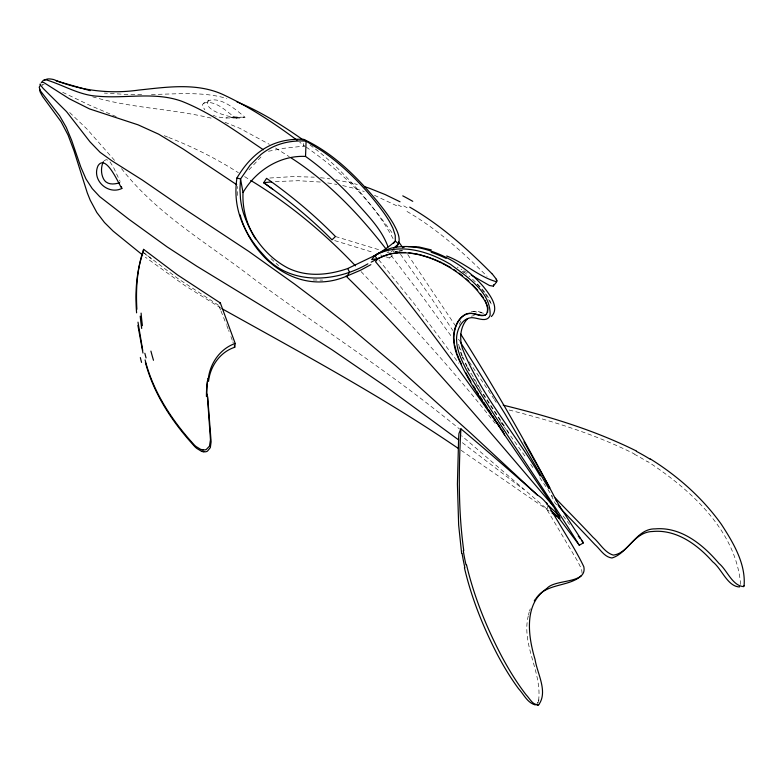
<?xml version="1.0" encoding="UTF-8"?>
<svg xmlns="http://www.w3.org/2000/svg" width="784" height="784" viewBox="0 0 784 784"><rect width="100%" height="100%" fill="white"/><g stroke="black" fill="none" stroke-linecap="round" stroke-linejoin="round"><path stroke-width="0.59" stroke-dasharray="3.92 2.94" d="M237.395 195.481L237.64 186.386M582.1 573.388L581.64 569.341L577.71 561.393L546.174 508.306L461.649 435.786M268.432 151.263L284.18 148.264L303.496 146.167L303.722 140.375M740.645 584.492C736.058 530.396 690.694 489.833 647.956 461.678M528.289 615.822C521.066 645.144 542.665 672.584 538.481 701.386M528.475 614.832L529.249 611.941M385.816 256.78L389.285 258.034L389.736 256.603M529.514 610.971L530.317 608.766M537.795 702.954L539.039 699.828M459.267 324.38L461.021 320.578M538.079 702.18L537.02 703.591M220.578 310.052L218.589 305.319L219.03 304.731M248.959 169.844L262.13 155.702M239.875 118.07L234.72 117.933L245.098 117.316C234.279 108.359 215.825 91.797 202.497 104.448A8.261 4.439 24 0 0 202.36 105.703L204.859 109.838M104.076 160.808L106.134 159.662L108.114 160.24M393.627 249.802L390.236 252.762M389.285 258.034L393.735 254.731M393.166 251.733L394.548 250.831M208.897 100.058C200.9 110.632 231.848 117.629 238.346 118.031L224.008 117.914L218.383 117.022A17.326 6.684 27.7 0 1 215.492 116.12M203.487 103.194C215.061 99.627 225.655 110.701 234.142 116.904L245.098 117.316M234.142 116.904L226.037 117.982M471.341 311.66L477.505 311.395L484.571 313.1M471.351 316.187L474.3 315.55M395.43 251.458L397.753 251.135M398.909 250.978L402.388 250.488M395.018 251.693L397.341 251.37M398.497 251.213L404.26 250.694M269.804 178.017L293.147 176.586L314.296 177.155M275.331 181.574L298.4 180.712L320.813 182.064M151.42 94.423C176.527 94.237 202.38 91.238 226.841 98.49M141.669 94.521L129.478 94.639L104.321 93.08M546.174 508.306L547.673 508.297L547.448 506.307M313.1 279.966L322.675 280.113M473.007 311.375L484.169 313.335M44.159 84.515L42.013 84.564L42.454 85.574M320.499 177.694L329.927 178.83M303.496 146.167L305.192 146.402L299.753 142.247M327.732 182.937L336.924 184.426M335.807 179.732L354.446 183.672M342.637 185.553L352.82 188.003A189.689 188.425 -56.9 0 1 364.295 191.561M509.12 410.012C551.965 420.89 594.615 433.993 634.236 453.848M211.131 118.129C172.068 108.721 131.3 108.251 92.669 96.824M335.444 236.513L379.956 250.047M334.66 240.58L373.713 252.575M224.969 122.275L239.463 128.155L269.382 144.334M387.071 252.477L387.962 252.791M380.583 254.937L382.327 255.545M164.238 135.681L167.609 137.024M374.487 195.324L397.459 206.123M168.678 137.465C192.991 146.961 216.423 158.642 238.405 172.725M116.208 116.64L89.66 105.232L60.936 91.473M457.19 267.089L458.14 267.599M460.963 269.157L461.894 269.686M463.765 270.745L465.637 271.813M466.568 272.352L467.499 272.891M406.984 211.455C436.845 228.81 462.766 252.036 487.099 276.35M220.931 308.092L184.534 285.317L145.314 257.152M275.556 148.019L289.306 156.731M218.589 305.319L178.017 278.653L143.139 252.33M244.588 176.586L249.743 179.81M461.168 450.339L550.201 511.746M306.162 147.069C341.305 171.52 374.135 202.076 394.019 240.443M309.925 144.922C343.01 169.011 368.99 201.204 392.97 234.004M462.335 442.676L523.477 489.334M144.089 253.046L151.635 259.004M463.579 271.685L469.832 276.703M462.286 271.205L464.069 272.636M69.678 112.514L86.769 128.831L115.238 161.181M270.999 258.642L278.643 265.658M472.507 279.182C480.278 286.699 488.863 294.813 491.617 305.633M556.709 504.769L555.111 503.142L550.143 493.087M361.061 271.597C407.543 320.578 453.466 370.264 495.204 423.399M477.191 284.357L484.541 292.834M506.67 430.416L526.015 457.562M121.52 168.599C157.319 214.718 208.76 243.853 254.183 279.124C314.786 323.802 378.192 364.629 437.325 411.296A1325.136 765.066 60 0 1 459.679 429.122M378.809 259.847L414.197 303.722L458.787 363.286M109.946 161.847L113.474 167.266L120.148 181.467M388.158 251.654L389.628 253.487M391.108 255.398L423.017 297.381L451.476 336.493M569.625 524.525L562.726 515.353L563.118 516.205M400.526 254.281L430.347 296.646L452.819 330.466M500.437 421.567L505.288 428.446M458.895 346.998L461.619 350.909M407.749 254.565L454.965 325.066M530.66 464.314L533.316 468.195M469.155 361.796L493.773 398.654M539.833 477.73L547.026 488.344M547.869 489.579L552.573 496.556M506.719 429.622L508.718 432.66M485.247 293.716L490.304 302.526M483.454 394.048L505.278 427.417M483.042 394.283L506.023 429.407M494.371 399.585L496.184 402.388M458.493 339.198L459.767 341.197M480.073 388.58L467.705 367.461M481.788 392.245L473.066 377.966M467.293 367.696L470.763 373.86M462.638 356.74L467.195 366.383M462.227 356.975L463.246 359.111M465.265 363.404L466.784 366.618M221.019 311.121L226.341 324.419M226.782 325.566L228.154 329.153M462.266 355.769L459.718 348.508M461.864 356.005L459.669 349.87M228.614 330.368L229.075 331.593M230.908 336.522L232.358 340.511M232.848 341.853L233.328 343.196M458.62 344.186L459.365 347.371M398.047 204.908A241.795 215.414 37.3 0 1 402.868 207.535M403.701 205.859A237.738 205.271 36.2 0 1 408.513 208.613M354.427 183.73A194.785 193.227 -60.5 0 1 357.367 184.514M214.689 115.816A17.326 6.684 27.7 0 1 213.356 115.268M634.119 454.112A211.984 190.296 46 0 1 647.809 461.933M233.289 117.355L231.878 117.316L233.289 117.355"/><path stroke-width="1.18" d="M388.021 246.901C381.338 228.154 366.138 214.042 353.457 199.244C338.796 183.603 323.037 168.864 305.535 156.428L306.093 141.13L303.761 139.405C292.216 138.709 280.427 140.522 269.961 145.54A92.414 73.284 83 0 0 257.642 153.292C249.185 160.073 242.403 168.707 236.925 177.997C235.631 186.69 235.563 195.569 236.954 204.242C240.129 223.607 250.498 241.119 263.816 255.251C289.874 285.748 335.934 282.554 367.902 263.826M453.916 337.463C454.132 328.604 457.523 318.882 465.588 314.296C472.164 311.091 478.75 316.491 485.355 315.109M466.558 564.96C474.114 596.938 486.599 627.621 501.868 656.669C508.992 669.918 516.872 682.805 526.064 694.742C529.514 698.23 532.179 704.228 537.481 705.1A3.557 3.116 -87 0 0 538.686 704.767C548.261 691.713 537.187 673.505 535.051 659.413C528.132 636.334 523.477 603.964 546.811 588.519C555.15 578.651 587.432 584.374 583.815 566.724C576.397 551.172 566.93 536.687 558.218 521.83C552.044 512.207 547.497 501.172 537.324 494.949C512.138 472.585 486.707 450.496 460.914 428.838C458.601 469.42 458.17 510.404 463.775 550.74M208.544 381.357C210.19 366.285 220.02 352.065 234.759 347.253L235.21 343.461L220.333 302.967L177.694 275.057L143.599 249.361C137.063 268.569 135.71 289.149 136.886 309.288M143.315 251.184L143.599 249.361M208.309 378.633C210.181 363.188 220.196 348.655 235.21 343.461M487.57 312.561L487.932 307.759L485.1 300.37M142.365 254.584C136.151 273.283 135.044 293.304 136.592 312.845M142.747 253.448L143.149 252.262M142.943 252.889L143.139 252.33M42.444 81.683C42.806 80.311 44.247 79.576 45.599 79.674C62.985 84.741 79.106 95.295 97.745 96.216C125.705 98.804 154.703 91.454 181.8 101.283C211.386 112.965 237.14 132.182 263.385 149.773M460.914 428.838L458.944 433.493L458.63 438.197L457.415 484.051L458.65 525.015L461.649 553.484M460.727 334.102C494.273 387.276 525.682 441.804 554.788 497.526C567.459 510.805 580.523 523.859 593.067 537.324C599.789 543.047 604.386 552.416 613.245 555.101C629.238 553.406 636.138 528.426 655.218 528.877C681.159 526.652 703.14 544.743 718.908 563.373C727.111 570.037 732.04 585.462 743.35 586.608A3.557 2.401 81 0 0 744.085 585.824C745.907 563.608 733.099 542.42 721.388 524.349C702.513 497.948 677.748 476.015 650.269 458.895M581.542 575.544C569.262 587.118 546.585 582.855 536.089 598.398M486.286 314.355C490.764 305.731 482.131 296.95 477.299 290.521C464.598 276.115 448.419 264.835 430.377 258.201C415.765 252.82 399.321 250.41 384.336 255.79C366.971 263.747 384.552 254.81 391.755 253.585M241.423 219.383C256.054 262.905 301.056 296.078 347.263 275.899L349.527 272.215L347.714 268.54C333.376 273.459 317.814 275.997 302.781 273.028A66.356 63.896 -55 0 1 288.296 268.226C266.55 257.074 250.762 235.798 243.334 212.797A90.111 85.799 -11.8 0 1 240.463 198.626L239.953 188.905L240.561 178.968L250.057 165.238L260.847 154.566A89.013 70.452 83.7 0 1 272.92 146.961C283.2 142.051 294.784 140.346 306.093 141.13L322.489 151.273A90.101 36.701 41.5 0 1 334.454 160.191C353.3 175.381 369.813 193.393 383.964 213.003A66.356 14.161 45.5 0 1 390.069 222.627L392.902 228.222L395.244 235.376L395.322 241.051L393.588 243.305M534.257 600.907L535.413 599.162M255.584 238.934C246.754 225.233 242.236 208.818 243.02 192.521C255.809 170.677 279.741 155.173 305.535 156.428M219.902 303.565L220.333 302.967M347.714 268.54L374.919 255.476L371.665 259.573L377.731 258.651L375.536 261.729C421.077 316.05 462.178 373.88 503.034 431.739L501.701 429.71M395.822 247.489C402.868 240.845 397.135 230.79 393.499 223.92C387.08 212.964 378.937 203.154 370.705 193.55C351.751 171.902 330.142 151.586 303.761 139.405M494.136 285.072L496.203 282.446M467.656 318.676C460.149 326.409 459.336 338.286 462.305 348.204C480.592 394.832 515.137 433.023 540.147 475.996M743.35 586.608L744.085 585.824M491.401 316.55C500.261 307.485 489.167 293.951 483.189 286.395C467.117 267.805 445.371 254.065 421.42 248.342C412.208 246.264 402.613 245.813 393.343 247.724C388.149 248.136 371.351 257.132 379.613 252.693C385.179 249.292 390.599 245.568 395.322 241.051L398.595 243.883L393.842 248.028M376.457 254.555C381.142 251.85 372.733 256.731 376.369 254.604M40.317 85.378L39.2 87.23L40.405 90.856L59.662 115.875L66.189 127.204L71.589 140.15L80.83 167.1L85.975 178.958L92.238 188.611L99.695 196.627L129.007 219.344L167.139 246.911L196.764 266.197L292.677 324.694L332.132 349.85L385.689 386.522L458.748 439.991M44.482 80.331C47.03 78.155 50.725 78.929 53.704 79.547C80.595 90.719 109.878 94.188 138.68 90.082C167.462 87.063 198.303 82.173 225.341 95.668C250.811 107.751 274.42 123.421 297.028 140.16M486.688 314.119C481.572 318.284 475.114 312.649 469.332 313.502C459.571 314.796 454.906 325.399 453.701 334.102C452.995 340.952 454.475 347.802 456.7 354.26C467.734 382.425 486.835 406.455 502.622 431.984L553.347 506.19L559.952 518.057L558.639 517.714L579.317 545.243L583.414 542.881L559.815 506.405M378.75 253.271L379.613 252.693M375.693 254.996L375.183 255.319L375.948 254.849M371.165 262.17L377.486 258.789M377.222 254.114L377.731 253.83M370.861 264.669L360.63 270.196L347.263 275.899M373.654 256.123C398.096 241.864 428.172 250.978 450.722 264.502C467.107 276.821 491.323 292.305 490.078 315.433C486.786 323.371 477.27 317.295 471.194 317.696C462.168 318.529 457.719 328.251 456.69 336.218C455.651 348.106 461.119 359.17 466.235 369.509C501.623 429.505 542.646 486.021 579.317 545.243M121.814 188.493C107.888 195.236 91.365 179.977 98.088 165.649C105.928 153.586 118.394 183.201 121.814 188.493L121.402 186.484M119.707 182.77C115.317 184.083 109.868 184.946 105.958 181.927A17.326 10.506 -81.6 0 1 103.439 178.713C101.058 173.989 100.95 168.237 102.655 163.268A8.261 3.832 -85.9 0 1 103.419 161.7M534.806 704.679L536.001 704.346A3.832 3.342 -87 0 1 534.806 704.679C527.289 702.719 523.624 694.085 518.626 688.793C510.531 677.846 503.504 666.145 497.154 654.111C482.983 626.681 471.419 597.751 464.393 567.655M537.481 705.1L538.686 704.767M403.397 247.313L404.289 247.127M392.911 253.418L397.547 252.771M272.646 189.14L263.689 182.711L266.589 178.35C291.187 195.677 314.404 214.992 335.444 236.513L331.995 239.845C311.111 218.687 288.012 199.812 263.728 182.701L271.45 181.908M407.994 246.597L418.823 246.95L431.288 249.9M263.728 182.643L264.688 182.594M398.713 252.615L405.563 252.507M145.089 359.895C153.282 392.235 172.186 420.881 194.52 445.185A38.71 36.27 -20.2 0 0 196.029 446.508L200.763 449.418L204.83 449.938A5.41 5.067 -20.3 0 0 206.319 449.448L209.455 446.184L210.465 439.824L207.26 394.205M145.412 362.473C153.938 394.568 172.921 422.939 195.236 447.076A39.073 36.603 -20.1 0 0 196.735 448.399L201.478 451.29L205.535 451.819A5.39 5.047 -20.2 0 0 207.025 451.339A5.615 5.253 -20.3 0 0 207.486 451.094L210.328 447.644L211.131 441.804L207.652 396.675M408.905 252.82L417.637 254.134M40.641 84.172L40.376 84.143A6.576 1.166 33.4 0 0 39.915 84.329L43.159 88.425L66.552 111.642L89.964 141.796L100.127 152.351L111.994 160.867L142.482 180.144L181.868 207.25L248.871 251.468L294.441 283.965L319.392 302.8L344.833 322.861L395.969 365.971L471.223 433.591L537.324 494.949M201.243 449.595L203.262 450.016M201.958 451.466L203.977 451.888M503.21 405.171C548.859 416.304 594.311 430.024 636.471 451.035M90.121 90.67L56.232 80.879M236.925 177.997L240.561 178.968L243.02 192.521M418.715 254.33L430.788 257.965M431.857 258.416L441.51 262.503M236.827 101.793C260.484 111.455 282.211 125.234 303.055 139.866M446.655 255.996C464.187 262.464 479.093 277.134 496.713 281.789A5.41 1.989 38 0 0 496.978 281.26L496.096 278.908L493.087 274.998A38.71 14.308 38.2 0 0 491.774 273.557M400.036 201.782L385.12 194.54L369.705 188.385A194.785 193.227 -60.5 0 0 364.452 186.631M442.548 263.071L450.859 267.599M409.699 207.123C440.373 224.763 467.019 248.518 491.793 273.557M471.213 275.066L488.883 285.18A14.396 5.184 37.2 0 0 489.706 285.562L493.205 286.14A5.615 2.068 37.9 0 0 493.371 286.023M221.95 308.69C301.879 353.29 382.602 396.743 458.297 448.428M250.772 180.447C289.433 203.938 324.4 233.044 355.485 265.845M453.573 269.431L456.288 271.264M236.719 184.72L183.27 149.097L158.662 134.172L138.072 124.832L89.464 108.888L69.286 98.745L44.149 82.761L41.856 81.889L41.278 82.692M291.256 158.005C328.378 181.878 359.033 214.238 385.973 248.91M552.044 513.069L559.384 518.361L558.639 517.714M142.629 255.055L113.17 231.153L104.478 222.519L96.834 212.523L90.219 200.194L87.289 192.903L74.019 150.842L68.041 134.995L61.083 121.736L42.532 96.412L40.092 91.826L39.592 89.298M550.75 510.737L559.952 518.057M459.012 273.097L462.58 275.958M466.147 278.83L468.832 281.309M548.722 505.749L559.139 515.715M346.038 276.086C419.861 348.37 486.394 427.623 553.347 506.19M560.717 508.836C572.281 520.605 583.629 532.581 594.929 544.596C600.24 549.231 604.288 557.061 611.941 557.992C627.416 553.416 634.227 531.846 652.621 531.493C676.523 529.2 697.574 544.762 712.656 561.746C721.643 568.596 727.317 586.275 739.332 586.951A3.832 2.587 81.1 0 0 739.596 586.746M472.399 284.621L477.711 290.286M374.664 255.633L377.32 258.887M480.553 293.833L483.228 297.518M578.239 536.001L580.18 538.579M581.473 540.303L583.414 542.881M398.615 241.825L402.849 247.695M555.062 498.056L560.501 508.091M479.769 396.165L482.434 400.232M483.757 402.27L487.08 407.347M488.412 409.385L491.068 413.452M492.401 415.481L495.723 420.567M497.056 422.596L500.378 427.682M460.404 342.187L504.945 413.805L548.82 488.569M473.477 385.983L475.369 389.04M476.623 391.079L478.514 394.136M558.012 504.778L559.756 507.63M523.996 441.804L549.79 487.746M465.755 372.665L470.959 381.916M459.463 359.934L461.492 364.217M496.301 279.241L496.88 280.496M503.406 432.307L504.631 435.022M546.654 502.907L547.222 504.328M457.101 354.025L458.963 358.856M234.279 345.891L234.759 347.253M456.749 352.888L454.691 345.244M240.071 214.845L241.08 218.256M555.905 499.31L556.405 501.143M493.518 284.729L493.626 285.494A5.39 1.989 38 0 1 493.371 286.023M142.962 353.055L137.896 325.419M142.717 350.34L137.994 322.165M454.397 343.245L453.965 338.404M402.76 195.853A237.503 210.857 37.8 0 1 412.756 201.321M431.18 252.223A121.128 86.299 41.6 0 1 446.135 258.406M141.698 328.467A189.689 72.138 66.4 0 1 140.209 316.138M146.059 357.935A241.795 167.306 45.9 0 1 144.854 353.27M141.551 362.384A237.738 178.301 39.8 0 1 140.336 357.582M206.427 396.537A118.972 103.057 32.9 0 1 207.505 381.102M142.423 325.703A194.785 76.156 66.8 0 1 141.091 313.11M153.478 360.277A237.503 165.698 46 0 1 150.91 351.095M206.8 394.146A121.128 104.37 35.5 0 1 207.848 378.515M464.873 567.704A211.984 148.068 51.7 0 1 462.109 553.573M466.019 564.901A213.493 148.558 51.7 0 1 463.256 550.642M636.343 451.329A213.493 192.56 46.1 0 1 650.112 459.179M108.907 188.846L108.907 188.846"/></g></svg>
